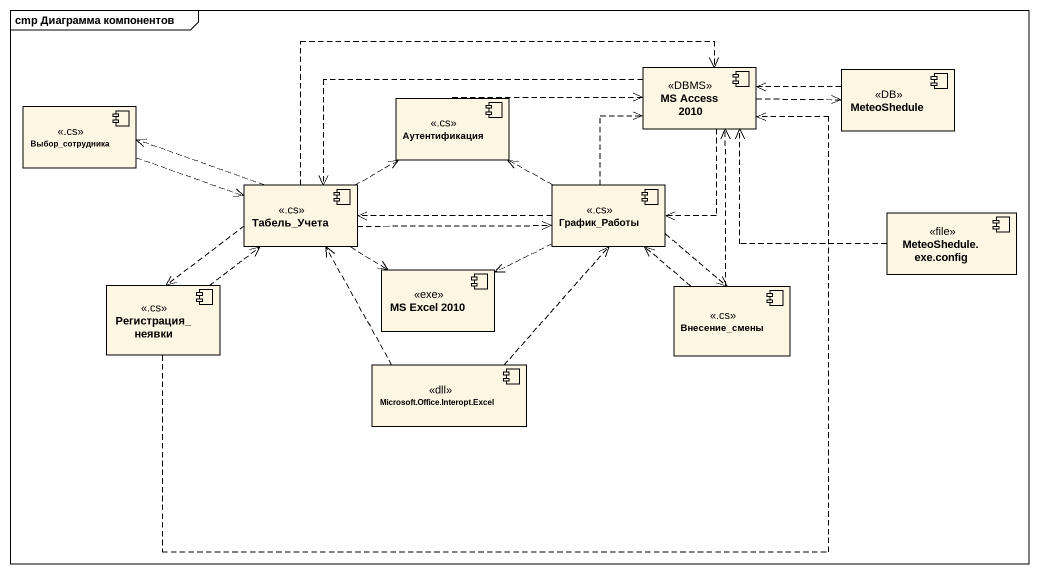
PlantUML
@startuml
mainframe cmp Диаграмма компонентов
component "MS Access 2010" as MS_Access_2010 <<DBMS>>
component MeteoShedule <<DB>>
component Выбор_сотрудника <<.cs>>
component Аутентификация <<.cs>>
component Табель_Учета <<.cs>>
component График_Работы <<.cs>>
component "MeteoShedule.exe.config" as MeteoShedule_exe_config <<file>>
component "MS Excel 2010" as MS_Excel_2010 <<exe>>
component Регистрация_неявки <<.cs>>
component Внесение_смены <<.cs>>
component "Microsoft.Office.Interopt.Excel" as Microsoft_Office_Interopt <<dll>>
MS_Access_2010 .right.> MeteoShedule
MS_Access_2010 .left.> Табель_Учета
MS_Access_2010 ..> График_Работы
MeteoShedule .left.> MS_Access_2010
Выбор_сотрудника .right.> Табель_Учета
Аутентификация .right.> MS_Access_2010
Табель_Учета .right.> MS_Access_2010
Табель_Учета .left.> Выбор_сотрудника
Табель_Учета .right.> Аутентификация
Табель_Учета .right.> График_Работы
Табель_Учета ..> MS_Excel_2010
Табель_Учета ..> Регистрация_неявки
График_Работы .up.> MS_Access_2010
График_Работы .left.> Аутентификация
График_Работы .left.> Табель_Учета
График_Работы .left.> MS_Excel_2010
График_Работы ..> Внесение_смены
MeteoShedule_exe_config .left.> MS_Access_2010
Регистрация_неявки .right.> MS_Access_2010
Регистрация_неявки .up.> Табель_Учета
Внесение_смены .up.> MS_Access_2010
Внесение_смены .up.> График_Работы
Microsoft_Office_Interopt .up.> Табель_Учета
Microsoft_Office_Interopt .up.> График_Работы
@enduml
